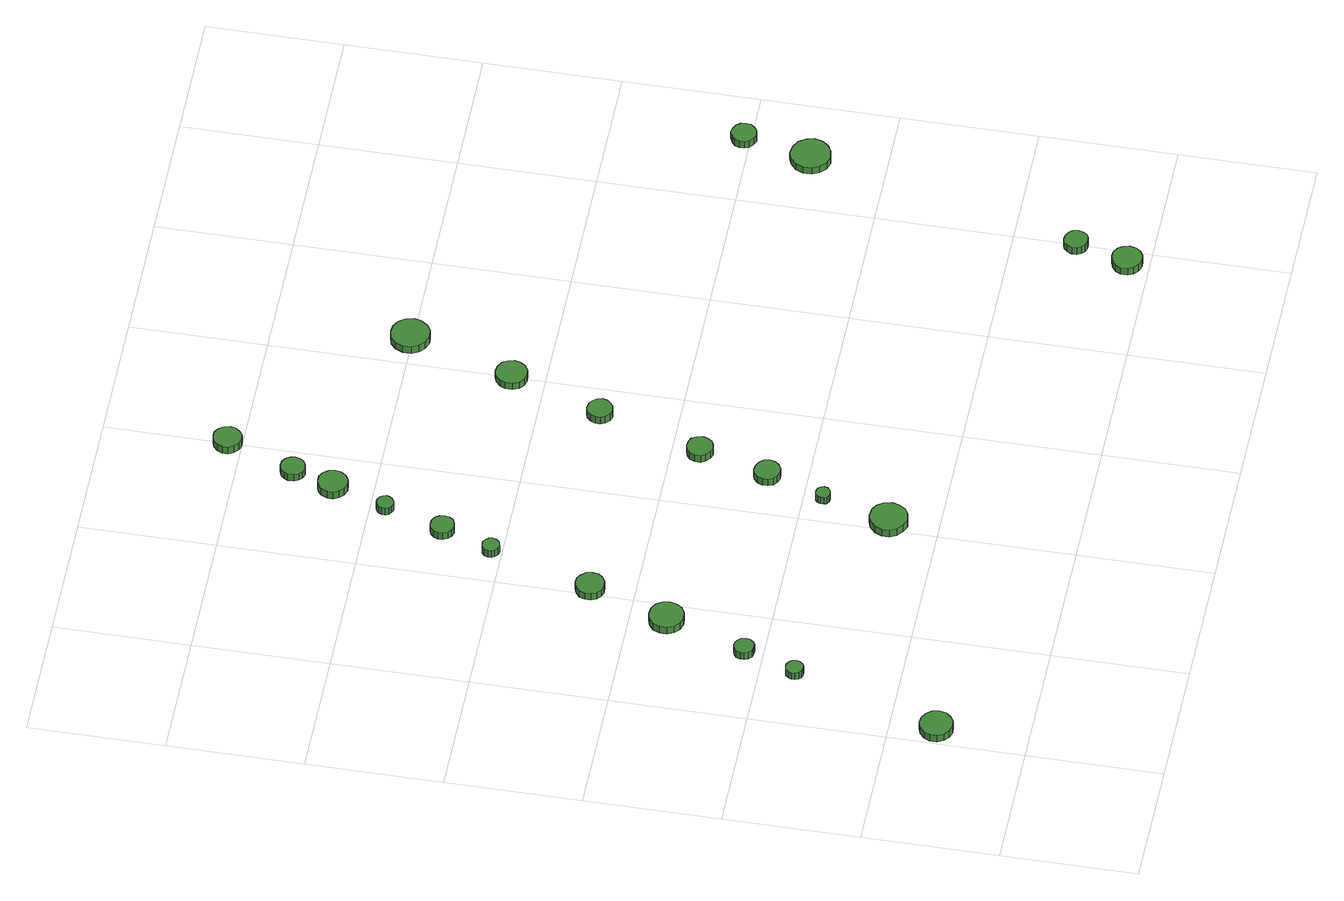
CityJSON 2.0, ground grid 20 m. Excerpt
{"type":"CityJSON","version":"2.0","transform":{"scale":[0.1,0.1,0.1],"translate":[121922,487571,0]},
"CityObjects":{
"tree1":{"type":"SolitaryVegetationObject","attributes":{"function":"something"},"geometry":[{"type":"MultiSurface","lod":"1","boundaries":[[[0,1,2,3,4,5,6,7,8,9,10,11,12,13,14]],[[15,16,17,18,19,20,21,22,23,24,25,26,27,28,29]],[[0,29,28,1]],[[1,28,27,2]],[[2,27,26,3]],[[3,26,25,4]],[[4,25,24,5]],[[5,24,23,6]],[[6,23,22,7]],[[7,22,21,8]],[[8,21,20,9]],[[9,20,19,10]],[[10,19,18,11]],[[11,18,17,12]],[[12,17,16,13]],[[13,16,15,14]],[[14,15,29,0]]]}]},
"tree2":{"type":"SolitaryVegetationObject","attributes":{"function":"something"},"geometry":[{"type":"MultiSurface","lod":"1","boundaries":[[[30,31,32,33,34,35,36,37,38,39,40,41,42,43,44]],[[45,46,47,48,49,50,51,52,53,54,55,56,57,58,59]],[[30,59,58,31]],[[31,58,57,32]],[[32,57,56,33]],[[33,56,55,34]],[[34,55,54,35]],[[35,54,53,36]],[[36,53,52,37]],[[37,52,51,38]],[[38,51,50,39]],[[39,50,49,40]],[[40,49,48,41]],[[41,48,47,42]],[[42,47,46,43]],[[43,46,45,44]],[[44,45,59,30]]]}]},
"tree3":{"type":"SolitaryVegetationObject","attributes":{"function":"something"},"geometry":[{"type":"MultiSurface","lod":"1","boundaries":[[[60,61,62,63,64,65,66,67,68,69,70,71,72,73,74]],[[75,76,77,78,79,80,81,82,83,84,85,86,87,88,89]],[[60,89,88,61]],[[61,88,87,62]],[[62,87,86,63]],[[63,86,85,64]],[[64,85,84,65]],[[65,84,83,66]],[[66,83,82,67]],[[67,82,81,68]],[[68,81,80,69]],[[69,80,79,70]],[[70,79,78,71]],[[71,78,77,72]],[[72,77,76,73]],[[73,76,75,74]],[[74,75,89,60]]]}]},
"tree4":{"type":"SolitaryVegetationObject","attributes":{"function":"something"},"geometry":[{"type":"MultiSurface","lod":"1","boundaries":[[[90,91,92,93,94,95,96,97,98,99,100,101,102,103,104]],[[105,106,107,108,109,110,111,112,113,114,115,116,117,118,119]],[[90,119,118,91]],[[91,118,117,92]],[[92,117,116,93]],[[93,116,115,94]],[[94,115,114,95]],[[95,114,113,96]],[[96,113,112,97]],[[97,112,111,98]],[[98,111,110,99]],[[99,110,109,100]],[[100,109,108,101]],[[101,108,107,102]],[[102,107,106,103]],[[103,106,105,104]],[[104,105,119,90]]]}]},
"tree5":{"type":"SolitaryVegetationObject","attributes":{"function":"something"},"geometry":[{"type":"MultiSurface","lod":"1","boundaries":[[[120,121,122,123,124,125,126,127,128,129,130,131,132,133,134]],[[135,136,137,138,139,140,141,142,143,144,145,146,147,148,149]],[[120,149,148,121]],[[121,148,147,122]],[[122,147,146,123]],[[123,146,145,124]],[[124,145,144,125]],[[125,144,143,126]],[[126,143,142,127]],[[127,142,141,128]],[[128,141,140,129]],[[129,140,139,130]],[[130,139,138,131]],[[131,138,137,132]],[[132,137,136,133]],[[133,136,135,134]],[[134,135,149,120]]]}]},
"tree6":{"type":"SolitaryVegetationObject","attributes":{"function":"something"},"geometry":[{"type":"MultiSurface","lod":"1","boundaries":[[[150,151,152,153,154,155,156,157,158,159,160,161,162,163,164]],[[165,166,167,168,169,170,171,172,173,174,175,176,177,178,179]],[[150,179,178,151]],[[151,178,177,152]],[[152,177,176,153]],[[153,176,175,154]],[[154,175,174,155]],[[155,174,173,156]],[[156,173,172,157]],[[157,172,171,158]],[[158,171,170,159]],[[159,170,169,160]],[[160,169,168,161]],[[161,168,167,162]],[[162,167,166,163]],[[163,166,165,164]],[[164,165,179,150]]]}]},
"tree7":{"type":"SolitaryVegetationObject","attributes":{"function":"something"},"geometry":[{"type":"MultiSurface","lod":"1","boundaries":[[[180,181,182,183,184,185,186,187,188,189,190,191,192,193,194]],[[195,196,197,198,199,200,201,202,203,204,205,206,207,208,209]],[[180,209,208,181]],[[181,208,207,182]],[[182,207,206,183]],[[183,206,205,184]],[[184,205,204,185]],[[185,204,203,186]],[[186,203,202,187]],[[187,202,201,188]],[[188,201,200,189]],[[189,200,199,190]],[[190,199,198,191]],[[191,198,197,192]],[[192,197,196,193]],[[193,196,195,194]],[[194,195,209,180]]]}]},
"tree8":{"type":"SolitaryVegetationObject","attributes":{"function":"something"},"geometry":[{"type":"MultiSurface","lod":"1","boundaries":[[[210,211,212,213,214,215,216,217,218,219,220,221,222,223,224]],[[225,226,227,228,229,230,231,232,233,234,235,236,237,238,239]],[[210,239,238,211]],[[211,238,237,212]],[[212,237,236,213]],[[213,236,235,214]],[[214,235,234,215]],[[215,234,233,216]],[[216,233,232,217]],[[217,232,231,218]],[[218,231,230,219]],[[219,230,229,220]],[[220,229,228,221]],[[221,228,227,222]],[[222,227,226,223]],[[223,226,225,224]],[[224,225,239,210]]]}]},
"tree9":{"type":"SolitaryVegetationObject","attributes":{"function":"something"},"geometry":[{"type":"MultiSurface","lod":"1","boundaries":[[[240,241,242,243,244,245,246,247,248,249,250,251,252,253,254]],[[255,256,257,258,259,260,261,262,263,264,265,266,267,268,269]],[[240,269,268,241]],[[241,268,267,242]],[[242,267,266,243]],[[243,266,265,244]],[[244,265,264,245]],[[245,264,263,246]],[[246,263,262,247]],[[247,262,261,248]],[[248,261,260,249]],[[249,260,259,250]],[[250,259,258,251]],[[251,258,257,252]],[[252,257,256,253]],[[253,256,255,254]],[[254,255,269,240]]]}]},
"tree10":{"type":"SolitaryVegetationObject","attributes":{"function":"something"},"geometry":[{"type":"MultiSurface","lod":"1","boundaries":[[[270,271,272,273,274,275,276,277,278,279,280,281,282,283,284]],[[285,286,287,288,289,290,291,292,293,294,295,296,297,298,299]],[[270,299,298,271]],[[271,298,297,272]],[[272,297,296,273]],[[273,296,295,274]],[[274,295,294,275]],[[275,294,293,276]],[[276,293,292,277]],[[277,292,291,278]],[[278,291,290,279]],[[279,290,289,280]],[[280,289,288,281]],[[281,288,287,282]],[[282,287,286,283]],[[283,286,285,284]],[[284,285,299,270]]]}]},
"tree11":{"type":"SolitaryVegetationObject","attributes":{"function":"something"},"geometry":[{"type":"MultiSurface","lod":"1","boundaries":[[[300,301,302,303,304,305,306,307,308,309,310,311,312,313,314]],[[315,316,317,318,319,320,321,322,323,324,325,326,327,328,329]],[[300,329,328,301]],[[301,328,327,302]],[[302,327,326,303]],[[303,326,325,304]],[[304,325,324,305]],[[305,324,323,306]],[[306,323,322,307]],[[307,322,321,308]],[[308,321,320,309]],[[309,320,319,310]],[[310,319,318,311]],[[311,318,317,312]],[[312,317,316,313]],[[313,316,315,314]],[[314,315,329,300]]]}]},
"tree12":{"type":"SolitaryVegetationObject","attributes":{"function":"something"},"geometry":[{"type":"MultiSurface","lod":"1","boundaries":[[[330,331,332,333,334,335,336,337,338,339,340,341,342,343,344]],[[345,346,347,348,349,350,351,352,353,354,355,356,357,358,359]],[[330,359,358,331]],[[331,358,357,332]],[[332,357,356,333]],[[333,356,355,334]],[[334,355,354,335]],[[335,354,353,336]],[[336,353,352,337]],[[337,352,351,338]],[[338,351,350,339]],[[339,350,349,340]],[[340,349,348,341]],[[341,348,347,342]],[[342,347,346,343]],[[343,346,345,344]],[[344,345,359,330]]]}]},
"tree13":{"type":"SolitaryVegetationObject","attributes":{"function":"something"},"geometry":[{"type":"MultiSurface","lod":"1","boundaries":[[[360,361,362,363,364,365,366,367,368,369,370,371,372,373,374]],[[375,376,377,378,379,380,381,382,383,384,385,386,387,388,389]],[[360,389,388,361]],[[361,388,387,362]],[[362,387,386,363]],[[363,386,385,364]],[[364,385,384,365]],[[365,384,383,366]],[[366,383,382,367]],[[367,382,381,368]],[[368,381,380,369]],[[369,380,379,370]],[[370,379,378,371]],[[371,378,377,372]],[[372,377,376,373]],[[373,376,375,374]],[[374,375,389,360]]]}]},
"tree14":{"type":"SolitaryVegetationObject","attributes":{"function":"something"},"geometry":[{"type":"MultiSurface","lod":"1","boundaries":[[[390,391,392,393,394,395,396,397,398,399,400,401,402,403,404]],[[405,406,407,408,409,410,411,412,413,414,415,416,417,418,419]],[[390,419,418,391]],[[391,418,417,392]],[[392,417,416,393]],[[393,416,415,394]],[[394,415,414,395]],[[395,414,413,396]],[[396,413,412,397]],[[397,412,411,398]],[[398,411,410,399]],[[399,410,409,400]],[[400,409,408,401]],[[401,408,407,402]],[[402,407,406,403]],[[403,406,405,404]],[[404,405,419,390]]]}]},
"tree15":{"type":"SolitaryVegetationObject","attributes":{"function":"something"},"geometry":[{"type":"MultiSurface","lod":"1","boundaries":[[[420,421,422,423,424,425,426,427,428,429,430,431,432,433,434]],[[435,436,437,438,439,440,441,442,443,444,445,446,447,448,449]],[[420,449,448,421]],[[421,448,447,422]],[[422,447,446,423]],[[423,446,445,424]],[[424,445,444,425]],[[425,444,443,426]],[[426,443,442,427]],[[427,442,441,428]],[[428,441,440,429]],[[429,440,439,430]],[[430,439,438,431]],[[431,438,437,432]],[[432,437,436,433]],[[433,436,435,434]],[[434,435,449,420]]]}]},
"tree16":{"type":"SolitaryVegetationObject","attributes":{"function":"something"},"geometry":[{"type":"MultiSurface","lod":"1","boundaries":[[[450,451,452,453,454,455,456,457,458,459,460,461,462,463,464]],[[465,466,467,468,469,470,471,472,473,474,475,476,477,478,479]],[[450,479,478,451]],[[451,478,477,452]],[[452,477,476,453]],[[453,476,475,454]],[[454,475,474,455]],[[455,474,473,456]],[[456,473,472,457]],[[457,472,471,458]],[[458,471,470,459]],[[459,470,469,460]],[[460,469,468,461]],[[461,468,467,462]],[[462,467,466,463]],[[463,466,465,464]],[[464,465,479,450]]]}]},
"tree17":{"type":"SolitaryVegetationObject","attributes":{"function":"something"},"geometry":[{"type":"MultiSurface","lod":"1","boundaries":[[[480,481,482,483,484,485,486,487,488,489,490,491,492,493,494]],[[495,496,497,498,499,500,501,502,503,504,505,506,507,508,509]],[[480,509,508,481]],[[481,508,507,482]],[[482,507,506,483]],[[483,506,505,484]],[[484,505,504,485]],[[485,504,503,486]],[[486,503,502,487]],[[487,502,501,488]],[[488,501,500,489]],[[489,500,499,490]],[[490,499,498,491]],[[491,498,497,492]],[[492,497,496,493]],[[493,496,495,494]],[[494,495,509,480]]]}]},
"tree18":{"type":"SolitaryVegetationObject","attributes":{"function":"something"},"geometry":[{"type":"MultiSurface","lod":"1","boundaries":[[[510,511,512,513,514,515,516,517,518,519,520,521,522,523,524]],[[525,526,527,528,529,530,531,532,533,534,535,536,537,538,539]],[[510,539,538,511]],[[511,538,537,512]],[[512,537,536,513]],[[513,536,535,514]],[[514,535,534,515]],[[515,534,533,516]],[[516,533,532,517]],[[517,532,531,518]],[[518,531,530,519]],[[519,530,529,520]],[[520,529,528,521]],[[521,528,527,522]],[[522,527,526,523]],[[523,526,525,524]],[[524,525,539,510]]]}]},
"tree19":{"type":"SolitaryVegetationObject","attributes":{"function":"something"},"geometry":[{"type":"MultiSurface","lod":"1","boundaries":[[[540,541,542,543,544,545,546,547,548,549,550,551,552,553,554]],[[555,556,557,558,559,560,561,562,563,564,565,566,567,568,569]],[[540,569,568,541]],[[541,568,567,542]],[[542,567,566,543]],[[543,566,565,544]],[[544,565,564,545]],[[545,564,563,546]],[[546,563,562,547]],[[547,562,561,548]],[[548,561,560,549]],[[549,560,559,550]],[[550,559,558,551]],[[551,558,557,552]],[[552,557,556,553]],[[553,556,555,554]],[[554,555,569,540]]]}]},
"tree20":{"type":"SolitaryVegetationObject","attributes":{"function":"something"},"geometry":[{"type":"MultiSurface","lod":"1","boundaries":[[[570,571,572,573,574,575,576,577,578,579,580,581,582,583,584]],[[585,586,587,588,589,590,591,592,593,594,595,596,597,598,599]],[[570,599,598,571]],[[571,598,597,572]],[[572,597,596,573]],[[573,596,595,574]],[[574,595,594,575]],[[575,594,593,576]],[[576,593,592,577]],[[577,592,591,578]],[[578,591,590,579]],[[579,590,589,580]],[[580,589,588,581]],[[581,588,587,582]],[[582,587,586,583]],[[583,586,585,584]],[[584,585,599,570]]]}]},
"tree21":{"type":"SolitaryVegetationObject","attributes":{"function":"something"},"geometry":[{"type":"MultiSurface","lod":"1","boundaries":[[[600,601,602,603,604,605,606,607,608,609,610,611,612,613,614]],[[615,616,617,618,619,620,621,622,623,624,625,626,627,628,629]],[[600,629,628,601]],[[601,628,627,602]],[[602,627,626,603]],[[603,626,625,604]],[[604,625,624,605]],[[605,624,623,606]],[[606,623,622,607]],[[607,622,621,608]],[[608,621,620,609]],[[609,620,619,610]],[[610,619,618,611]],[[611,618,617,612]],[[612,617,616,613]],[[613,616,615,614]],[[614,615,629,600]]]}]},
"tree22":{"type":"SolitaryVegetationObject","attributes":{"function":"something"},"geometry":[{"type":"MultiSurface","lod":"1","boundaries":[[[630,631,632,633,634,635,636,637,638,639,640,641,642,643,644]],[[645,646,647,648,649,650,651,652,653,654,655,656,657,658,659]],[[630,659,658,631]],[[631,658,657,632]],[[632,657,656,633]],[[633,656,655,634]],[[634,655,654,635]],[[635,654,653,636]],[[636,653,652,637]],[[637,652,651,638]],[[638,651,650,639]],[[639,650,649,640]],[[640,649,648,641]],[[641,648,647,642]],[[642,647,646,643]],[[643,646,645,644]],[[644,645,659,630]]]}]}
},
"vertices":[
[51,133,17],[49,143,17],[43,151,17],[34,156,17],[24,157,17],[15,154,17],[7,147,17],[3,138,17],[3,128,17],[7,119,17],[15,112,17],[24,109,17],[34,110,17],[43,115,17],[49,123,17],[49,123,4],[43,115,4],[34,110,4],[24,109,4],[15,112,4],[7,119,4],[3,128,4],[3,138,4],[7,147,4],[15,154,4],[24,157,4],[34,156,4],[43,151,4],[49,143,4],[51,133,4],
[114,351,15],[113,356,15],[110,360,15],[105,363,15],[100,363,15],[95,362,15],[91,358,15],[89,353,15],[89,348,15],[91,343,15],[95,339,15],[100,338,15],[105,338,15],[110,341,15],[113,345,15],[113,345,2],[110,341,2],[105,338,2],[100,338,2],[95,339,2],[91,343,2],[89,348,2],[89,353,2],[91,358,2],[95,362,2],[100,363,2],[105,363,2],[110,360,2],[113,356,2],[114,351,2],
[143,428,16],[142,434,16],[138,439,16],[133,442,16],[127,443,16],[121,441,16],[116,437,16],[114,431,16],[114,425,16],[116,420,16],[121,415,16],[127,414,16],[133,414,16],[138,417,16],[142,422,16],[142,422,3],[138,417,3],[133,414,3],[127,414,3],[121,415,3],[116,420,3],[114,425,3],[114,431,3],[116,437,3],[121,441,3],[127,443,3],[133,442,3],[138,439,3],[142,434,3],[143,428,3],
[193,547,17],[191,557,17],[185,566,17],[176,571,17],[165,572,17],[155,569,17],[147,562,17],[143,552,17],[143,542,17],[147,532,17],[155,525,17],[165,522,17],[176,523,17],[185,528,17],[191,537,17],[191,537,4],[185,528,4],[176,523,4],[165,522,4],[155,525,4],[147,532,4],[143,542,4],[143,552,4],[147,562,4],[155,569,4],[165,572,4],[176,571,4],[185,566,4],[191,557,4],[193,547,4],
[231,665,16],[230,673,16],[224,680,16],[217,685,16],[208,686,16],[200,683,16],[193,677,16],[190,669,16],[190,660,16],[193,652,16],[200,646,16],[208,644,16],[217,645,16],[224,649,16],[230,656,16],[230,656,3],[224,649,3],[217,645,3],[208,644,3],[200,646,3],[193,652,3],[190,660,3],[190,669,3],[193,677,3],[200,683,3],[208,686,3],[217,685,3],[224,680,3],[230,673,3],[231,665,3],
[443,273,16],[440,284,16],[434,293,16],[424,299,16],[412,300,16],[402,297,16],[393,289,16],[388,278,16],[388,267,16],[393,257,16],[402,249,16],[412,245,16],[424,247,16],[434,252,16],[440,262,16],[440,262,3],[434,252,3],[424,247,3],[412,245,3],[402,249,3],[393,257,3],[388,267,3],[388,278,3],[393,289,3],[402,297,3],[412,300,3],[424,299,3],[434,293,3],[440,284,3],[443,273,3],
[273,817,15],[272,822,15],[269,826,15],[264,829,15],[259,829,15],[254,828,15],[250,824,15],[248,819,15],[248,814,15],[250,809,15],[254,806,15],[259,804,15],[264,805,15],[269,807,15],[272,812,15],[272,812,2],[269,807,2],[264,805,2],[259,804,2],[254,806,2],[250,809,2],[248,814,2],[248,819,2],[250,824,2],[254,828,2],[259,829,2],[264,829,2],[269,826,2],[272,822,2],[273,817,2],
[303,891,16],[302,898,16],[298,904,16],[291,908,16],[284,908,16],[277,906,16],[272,901,16],[269,895,16],[269,888,16],[272,881,16],[277,876,16],[284,874,16],[291,875,16],[298,878,16],[302,884,16],[302,884,3],[298,878,3],[291,875,3],[284,874,3],[277,876,3],[272,881,3],[269,888,3],[269,895,3],[272,901,3],[277,906,3],[284,908,3],[291,908,3],[298,904,3],[302,898,3],[303,891,3],
[457,373,15],[456,377,15],[453,381,15],[449,383,15],[445,383,15],[441,382,15],[437,379,15],[436,375,15],[436,370,15],[437,366,15],[441,363,15],[445,362,15],[449,363,15],[453,365,15],[456,368,15],[456,368,2],[453,365,2],[449,363,2],[445,362,2],[441,363,2],[437,366,2],[436,370,2],[436,375,2],[437,379,2],[441,382,2],[445,383,2],[449,383,2],[453,381,2],[456,377,2],[457,373,2],
[327,979,16],[326,984,16],[323,988,16],[318,991,16],[313,991,16],[308,990,16],[304,986,16],[302,981,16],[302,976,16],[304,972,16],[308,968,16],[313,966,16],[318,967,16],[323,970,16],[326,974,16],[326,974,3],[323,970,3],[318,967,3],[313,966,3],[308,968,3],[304,972,3],[302,976,3],[302,981,3],[304,986,3],[308,990,3],[313,991,3],[318,991,3],[323,988,3],[326,984,3],[327,979,3],
[494,458,16],[492,466,16],[487,472,16],[480,476,16],[472,477,16],[465,475,16],[459,469,16],[456,462,16],[456,454,16],[459,447,16],[465,442,16],[472,439,16],[480,440,16],[487,444,16],[492,450,16],[492,450,3],[487,444,3],[480,440,3],[472,439,3],[465,442,3],[459,447,3],[456,454,3],[456,462,3],[459,469,3],[465,475,3],[472,477,3],[480,476,3],[487,472,3],[492,466,3],[494,458,3],
[362,1059,17],[360,1068,17],[355,1075,17],[347,1080,17],[338,1080,17],[329,1078,17],[323,1072,17],[319,1063,17],[319,1054,17],[323,1046,17],[329,1040,17],[338,1037,17],[347,1038,17],[355,1043,17],[360,1050,17],[360,1050,4],[355,1043,4],[347,1038,4],[338,1037,4],[329,1040,4],[323,1046,4],[319,1054,4],[319,1063,4],[323,1072,4],[329,1078,4],[338,1080,4],[347,1080,4],[355,1075,4],[360,1068,4],[362,1059,4],
[522,560,16],[520,568,16],[516,575,16],[509,578,16],[501,579,16],[494,577,16],[488,572,16],[484,564,16],[484,556,16],[488,549,16],[494,544,16],[501,541,16],[509,542,16],[516,546,16],[520,553,16],[520,553,3],[516,546,3],[509,542,3],[501,541,3],[494,544,3],[488,549,3],[484,556,3],[484,564,3],[488,572,3],[494,577,3],[501,579,3],[509,578,3],[516,575,3],[520,568,3],[522,560,3],
[379,1120,16],[377,1127,16],[373,1133,16],[367,1137,16],[359,1138,16],[352,1135,16],[347,1130,16],[344,1124,16],[344,1116,16],[347,1109,16],[352,1104,16],[359,1102,16],[367,1103,16],[373,1107,16],[377,1113,16],[377,1113,3],[373,1107,3],[367,1103,3],[359,1102,3],[352,1104,3],[347,1109,3],[344,1116,3],[344,1124,3],[347,1130,3],[352,1135,3],[359,1138,3],[367,1137,3],[373,1133,3],[377,1127,3],[379,1120,3],
[568,712,18],[566,720,18],[561,726,18],[555,730,18],[547,731,18],[540,729,18],[534,723,18],[531,716,18],[531,709,18],[534,702,18],[540,696,18],[547,694,18],[555,695,18],[561,699,18],[566,705,18],[566,705,5],[561,699,5],[555,695,5],[547,694,5],[540,696,5],[534,702,5],[531,709,5],[531,716,5],[534,723,5],[540,729,5],[547,731,5],[555,730,5],[561,726,5],[566,720,5],[568,712,5],
[419,1221,18],[417,1229,18],[412,1236,18],[405,1241,18],[396,1241,18],[388,1239,18],[382,1233,18],[378,1225,18],[378,1217,18],[382,1209,18],[388,1203,18],[396,1200,18],[405,1201,18],[412,1206,18],[417,1212,18],[417,1212,5],[412,1206,5],[405,1201,5],[396,1200,5],[388,1203,5],[382,1209,5],[378,1217,5],[378,1225,5],[382,1233,5],[388,1239,5],[396,1241,5],[405,1241,5],[412,1236,5],[417,1229,5],[419,1221,5],
[617,848,20],[615,857,20],[610,865,20],[601,870,20],[592,871,20],[583,868,20],[576,861,20],[572,853,20],[572,843,20],[576,834,20],[583,828,20],[592,825,20],[601,826,20],[610,831,20],[615,839,20],[615,839,8],[610,831,8],[601,826,8],[592,825,8],[583,828,8],[576,834,8],[572,843,8],[572,853,8],[576,861,8],[583,868,8],[592,871,8],[601,870,8],[610,865,8],[615,857,8],[617,848,8],
[670,1002,23],[667,1014,23],[660,1023,23],[650,1029,23],[639,1030,23],[627,1027,23],[619,1019,23],[614,1008,23],[614,996,23],[619,986,23],[627,978,23],[639,974,23],[650,975,23],[660,981,23],[667,991,23],[667,991,10],[660,981,10],[650,975,10],[639,974,10],[627,978,10],[619,986,10],[614,996,10],[614,1008,10],[619,1019,10],[627,1027,10],[639,1030,10],[650,1029,10],[660,1023,10],[667,1014,10],[670,1002,10],
[996,32,19],[994,41,19],[989,48,19],[981,53,19],[972,54,19],[963,51,19],[956,45,19],[952,37,19],[952,27,19],[956,19,19],[963,13,19],[972,10,19],[981,11,19],[989,16,19],[994,23,19],[994,23,6],[989,16,6],[981,11,6],[972,10,6],[963,13,6],[956,19,6],[952,27,6],[952,37,6],[956,45,6],[963,51,6],[972,54,6],[981,53,6],[989,48,6],[994,41,6],[996,32,6],
[1010,109,22],[1009,116,22],[1005,121,22],[998,125,22],[991,126,22],[984,124,22],[979,119,22],[976,112,22],[976,105,22],[979,99,22],[984,94,22],[991,92,22],[998,92,22],[1005,96,22],[1009,102,22],[1009,102,9],[1005,96,9],[998,92,9],[991,92,9],[984,94,9],[979,99,9],[976,105,9],[976,112,9],[979,119,9],[984,124,9],[991,126,9],[998,125,9],[1005,121,9],[1009,116,9],[1010,109,9],
[1114,508,29],[1111,519,29],[1104,529,29],[1093,535,29],[1081,537,29],[1070,533,29],[1061,525,29],[1056,514,29],[1056,501,29],[1061,490,29],[1070,482,29],[1081,478,29],[1093,480,29],[1104,486,29],[1111,496,29],[1111,496,17],[1104,486,17],[1093,480,17],[1081,478,17],[1070,482,17],[1061,490,17],[1056,501,17],[1056,514,17],[1061,525,17],[1070,533,17],[1081,537,17],[1093,535,17],[1104,529,17],[1111,519,17],[1114,508,17],
[1124,608,31],[1123,615,31],[1118,621,31],[1112,625,31],[1104,626,31],[1097,623,31],[1091,618,31],[1088,611,31],[1088,604,31],[1091,597,31],[1097,592,31],[1104,589,31],[1112,590,31],[1118,594,31],[1123,600,31],[1123,600,18],[1118,594,18],[1112,590,18],[1104,589,18],[1097,592,18],[1091,597,18],[1088,604,18],[1088,611,18],[1091,618,18],[1097,623,18],[1104,626,18],[1112,625,18],[1118,621,18],[1123,615,18],[1124,608,18]
]}
